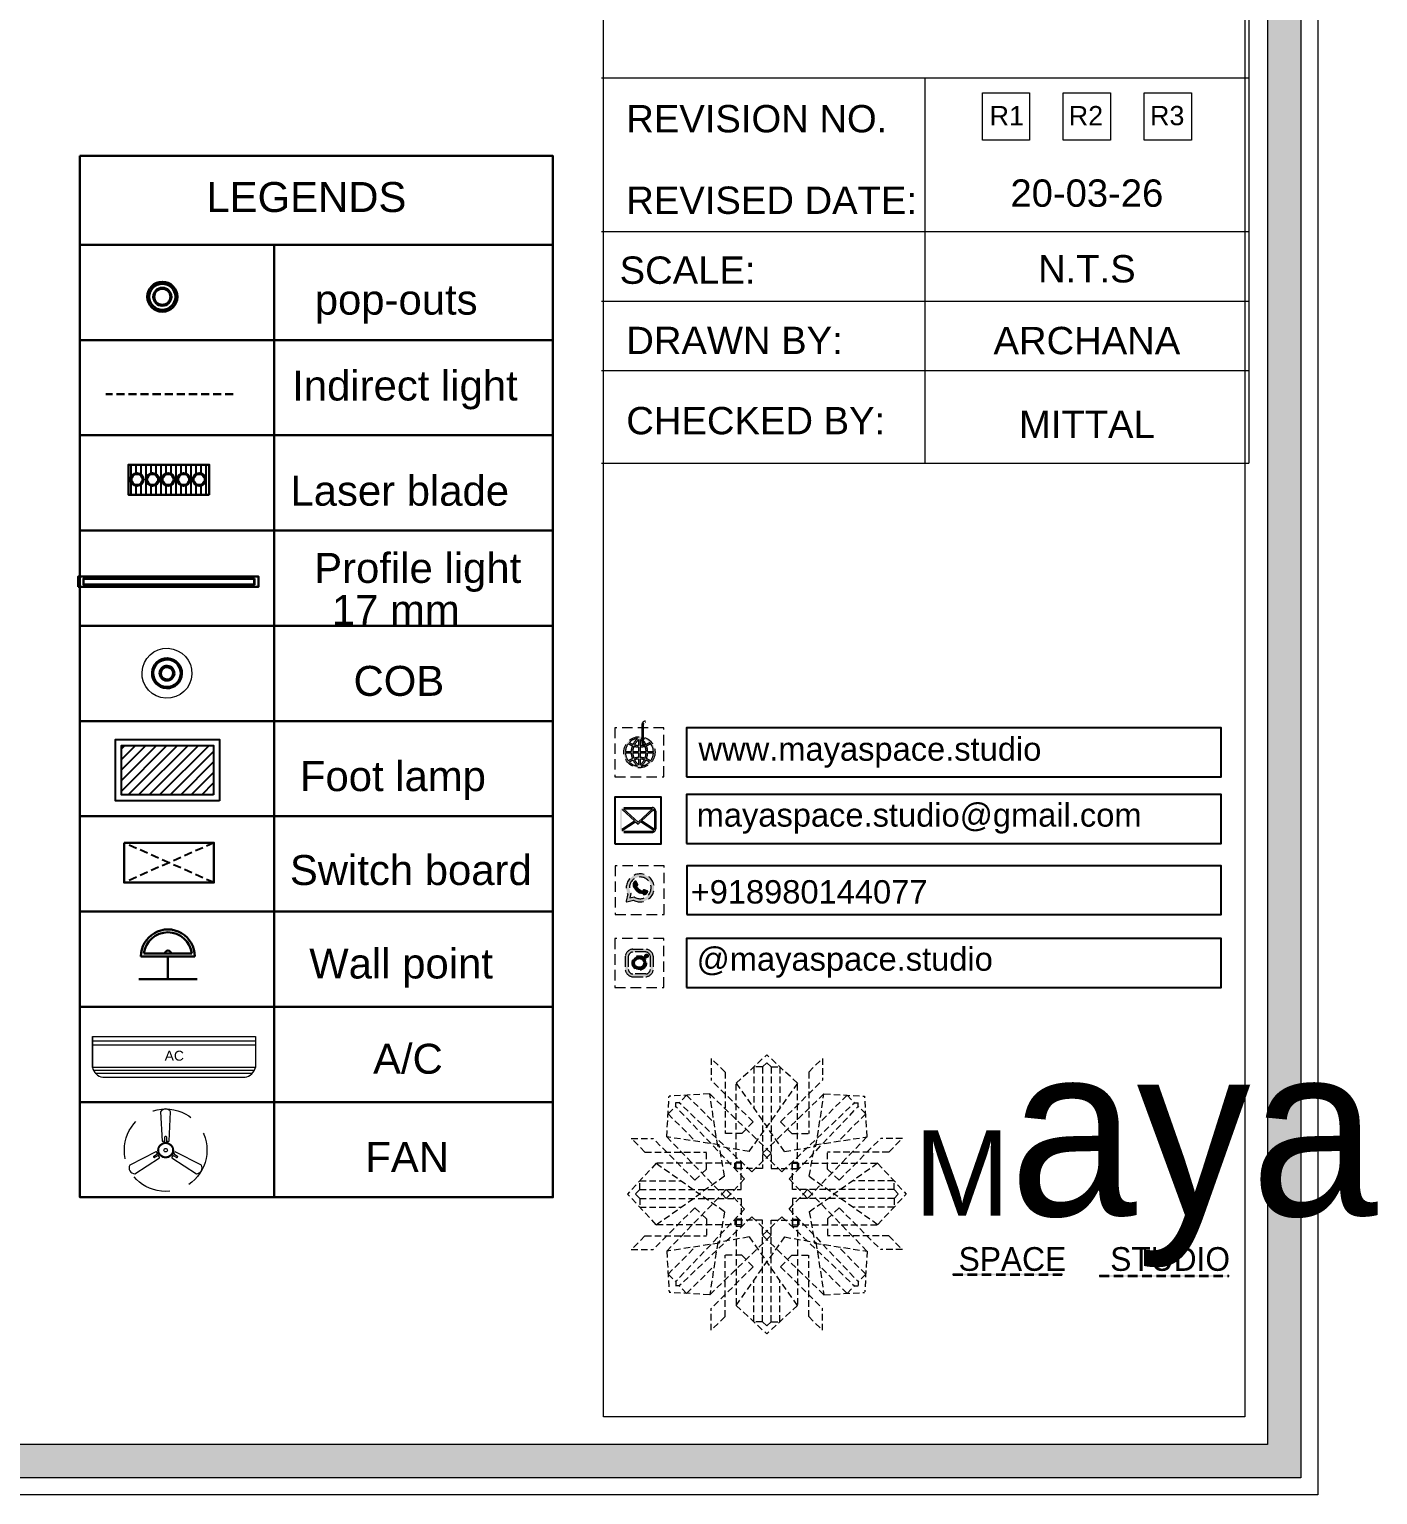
# Model space of a CAD drawing. Header units: millimetres. Extents: x 56222 to 3066687, y -650199 to -121287.
# Drawn here: x 132176.6 to 132260.2, y -184315.2 to -184224.4 of the extents above; entities that cross this region are included whole.
import ezdxf
from ezdxf.enums import TextEntityAlignment as Align

# ---------------------------------------------------------------- set-up
doc = ezdxf.new("R2010")
doc.units = ezdxf.units.MM
doc.header["$MEASUREMENT"] = 0
for name, pattern in [('00 . GROUND FLOOR$0$DASHED', [0.75, 0.5, -0.25]), ('DASHED', [0.75, 0.5, -0.25]), ('DASHED2', [0.375, 0.25, -0.125]), ('DASHEDX2', [1.5, 1, -0.5])]:
    doc.linetypes.add(name, pattern=pattern)
doc.layers.add('09ELECTRICAL', color=5, linetype='Continuous')
for name, color, linetype, lineweight in [('Dimension', 10, 'DASHEDX2', 20), ('ELEC-wires', 1, 'DASHED2', 13), ('Electrical', 84, 'Continuous', 30), ('NAME PLATE', 7, 'Continuous', 25)]:
    doc.layers.add(name, color=color, linetype=linetype, lineweight=lineweight)
doc.styles.add('Arial', font='arial.ttf')
doc.styles.get("Standard").update_dxf_attribs({"font": 'arial.ttf', "height": 6})

# ---------------------------------------------------------------- blocks, each defined once
blk = doc.blocks.new('FSFSF')
at = {"color": 42, "lineweight": 5, "true_color": 0xe0ac11}
for p, q in [((28600.03, 143.51), (28600.03, 140.16)), ((28602.15, 141.41), (28600.03, 143.51)), ((28603.86, 139.69), (28608.58, 144.08)), ((28607.9, 142.22), (28606.58, 142.22)), ((28606.58, 142.22), (28606.58, 135.84)), ((28607.9, 142.22), (28608.58, 142.85)), ((28607.9, 142.22), (28607.9, 126.58)), ((28613.31, 139.69), (28608.58, 144.08)), ((28609.27, 142.22), (28608.59, 142.85)), ((28609.27, 142.22), (28609.27, 126.58)), ((28609.27, 142.22), (28610.59, 142.22)), ((28610.59, 142.22), (28610.59, 135.84)), ((28615.02, 141.41), (28617.14, 143.51)), ((28617.14, 143.51), (28617.14, 140.16)), ((28606.47, 133.76), (28600.03, 140.16)), ((28602.15, 141.41), (28602.15, 131.95)), ((28610.7, 133.76), (28617.14, 140.16)), ((28615.02, 141.41), (28615.02, 131.95)), ((28593.19, 131.45), (28593.54, 137.71)), ((28599.8, 138.06), (28593.54, 137.71)), ((28596.24, 137.86), (28595.12, 136.69)), ((28596.24, 137.86), (28600.47, 133.65)), ((28601.03, 130), (28599.8, 138.06)), ((28599.8, 138.05), (28608.58, 129.56)), ((28603.86, 126.58), (28603.86, 139.69)), ((28603.86, 139.69), (28608.58, 133.02)), ((28613.31, 139.69), (28608.59, 133.02)), ((28617.37, 138.05), (28608.59, 129.56)), ((28613.31, 126.58), (28613.31, 139.69)), ((28616.14, 130), (28617.37, 138.06)), ((28620.93, 137.86), (28616.7, 133.65)), ((28617.37, 138.06), (28623.63, 137.71)), ((28620.93, 137.86), (28622.05, 136.69)), ((28624, 131.45), (28623.65, 137.71)), ((28593.39, 135), (28594.56, 136.12)), ((28595.12, 136.69), (28594.53, 136.69)), ((28594.56, 136.12), (28594.56, 136.71)), ((28605.17, 124.98), (28594.56, 136.12)), ((28606.27, 126.08), (28595.12, 136.69)), ((28610.9, 126.08), (28622.05, 136.69)), ((28612.02, 124.98), (28622.62, 136.12)), ((28622.05, 136.69), (28622.64, 136.69)), ((28622.62, 136.12), (28622.62, 136.71)), ((28623.8, 135), (28622.62, 136.12)), ((28593.39, 135), (28597.6, 130.78)), ((28606.47, 133.76), (28604.75, 131.95)), ((28605.86, 129.18), (28608.58, 133.02)), ((28611.31, 129.18), (28608.59, 133.02)), ((28610.7, 133.76), (28612.42, 131.95)), ((28623.8, 135), (28619.59, 130.78)), ((28587.73, 131.22), (28591.08, 131.22)), ((28589.84, 129.1), (28587.73, 131.22)), ((28597.49, 124.78), (28591.08, 131.22)), ((28593.19, 131.45), (28601.69, 122.67)), ((28601.25, 130.22), (28593.19, 131.45)), ((28604.75, 131.95), (28602.15, 131.95)), ((28612.42, 131.95), (28615.02, 131.95)), ((28623.99, 131.45), (28615.5, 122.67)), ((28615.94, 130.22), (28624, 131.45)), ((28619.7, 124.78), (28626.1, 131.22)), ((28629.45, 131.22), (28626.1, 131.22)), ((28627.34, 129.1), (28629.45, 131.22)), ((28589.84, 129.1), (28599.29, 129.1)), ((28599.29, 126.5), (28599.29, 129.1)), ((28605.86, 129.18), (28601.03, 130)), ((28602.07, 125.39), (28601.25, 130.22)), ((28607.9, 128.92), (28608.58, 129.56)), ((28607.9, 128.92), (28608.58, 128.27)), ((28609.27, 128.92), (28608.59, 129.56)), ((28609.27, 128.92), (28608.59, 128.27)), ((28611.31, 129.18), (28616.14, 130)), ((28615.12, 125.39), (28615.94, 130.22)), ((28627.34, 129.1), (28617.89, 129.1)), ((28617.89, 126.5), (28617.89, 129.1)), ((28591.56, 127.39), (28587.17, 122.66)), ((28604.66, 127.39), (28591.56, 127.39)), ((28591.56, 127.39), (28598.23, 122.67)), ((28597.49, 124.78), (28599.29, 126.5)), ((28603.68, 126.54), (28603.68, 127.39)), ((28604.66, 126.54), (28603.68, 126.54)), ((28604.71, 127.57), (28603.86, 127.57)), ((28607.9, 126.58), (28603.86, 126.58)), ((28604.66, 123.35), (28604.66, 127.39)), ((28604.7, 126.58), (28604.71, 127.57)), ((28606.27, 126.08), (28608.58, 128.27)), ((28610.9, 126.08), (28608.59, 128.27)), ((28609.27, 126.58), (28613.31, 126.58)), ((28612.46, 126.58), (28612.46, 127.57)), ((28612.46, 127.57), (28613.31, 127.57)), ((28612.52, 123.35), (28612.52, 127.39)), ((28612.52, 127.39), (28625.63, 127.39)), ((28612.52, 126.54), (28613.51, 126.54)), ((28613.51, 126.54), (28613.51, 127.39)), ((28619.7, 124.78), (28617.89, 126.5)), ((28625.63, 127.39), (28618.96, 122.67)), ((28625.63, 127.39), (28630.02, 122.66)), ((28589.03, 123.35), (28589.03, 124.67)), ((28589.03, 124.67), (28595.4, 124.67)), ((28602.07, 125.39), (28598.23, 122.67)), ((28605.17, 124.98), (28602.97, 122.67)), ((28612.02, 124.98), (28614.21, 122.67)), ((28615.12, 125.39), (28618.96, 122.67)), ((28628.16, 124.67), (28621.78, 124.67)), ((28628.16, 123.35), (28628.16, 124.67)), ((28591.56, 117.94), (28587.17, 122.66)), ((28589.03, 123.35), (28588.4, 122.67)), ((28589.03, 121.98), (28588.4, 122.65)), ((28589.03, 123.35), (28604.66, 123.35)), ((28589.03, 121.98), (28604.66, 121.98)), ((28589.03, 121.98), (28589.03, 120.66)), ((28591.56, 117.94), (28598.23, 122.65)), ((28593.19, 113.88), (28601.69, 122.65)), ((28602.07, 119.94), (28598.23, 122.65)), ((28602.33, 123.35), (28601.69, 122.67)), ((28602.33, 121.98), (28601.69, 122.65)), ((28602.33, 123.35), (28602.97, 122.67)), ((28602.33, 121.98), (28602.97, 122.65)), ((28605.17, 120.35), (28602.97, 122.65)), ((28604.66, 121.98), (28604.66, 117.94)), ((28612.02, 120.35), (28614.21, 122.65)), ((28628.16, 123.35), (28612.52, 123.35)), ((28612.52, 121.98), (28612.52, 117.94)), ((28628.16, 121.98), (28612.52, 121.98)), ((28614.85, 123.35), (28614.21, 122.67)), ((28614.85, 121.98), (28614.21, 122.65)), ((28614.85, 123.35), (28615.5, 122.67)), ((28614.85, 121.98), (28615.5, 122.65)), ((28615.12, 119.94), (28618.96, 122.65)), ((28623.99, 113.88), (28615.5, 122.65)), ((28625.63, 117.94), (28618.96, 122.65)), ((28625.63, 117.94), (28630.02, 122.66)), ((28628.16, 123.35), (28628.78, 122.67)), ((28628.16, 121.98), (28628.78, 122.65)), ((28628.16, 121.98), (28628.16, 120.66)), ((28589.03, 120.66), (28595.4, 120.66)), ((28597.49, 120.54), (28591.08, 114.11)), ((28605.17, 120.35), (28594.56, 109.2)), ((28597.49, 120.54), (28599.29, 118.83)), ((28602.07, 119.94), (28601.25, 115.1)), ((28612.02, 120.35), (28622.62, 109.2)), ((28615.12, 119.94), (28615.94, 115.1)), ((28619.7, 120.54), (28617.89, 118.83)), ((28619.7, 120.54), (28626.1, 114.11)), ((28628.16, 120.66), (28621.78, 120.66)), ((28604.66, 117.94), (28591.56, 117.94)), ((28606.27, 119.15), (28595.12, 108.54)), ((28599.29, 118.83), (28599.29, 116.23)), ((28604.66, 118.78), (28603.68, 118.78)), ((28603.68, 118.78), (28603.68, 117.94)), ((28607.9, 118.65), (28603.86, 118.65)), ((28603.86, 118.65), (28603.86, 105.54)), ((28604.71, 117.66), (28603.86, 117.66)), ((28604.7, 118.65), (28604.71, 117.66)), ((28606.27, 119.15), (28608.58, 116.96)), ((28607.9, 103.01), (28607.9, 118.65)), ((28610.9, 119.15), (28608.59, 116.96)), ((28609.27, 118.65), (28613.31, 118.65)), ((28609.27, 103.01), (28609.27, 118.65)), ((28610.9, 119.15), (28622.05, 108.54)), ((28612.46, 118.65), (28612.46, 117.66)), ((28612.46, 117.66), (28613.31, 117.66)), ((28612.52, 118.78), (28613.51, 118.78)), ((28612.52, 117.94), (28625.63, 117.94)), ((28613.31, 118.65), (28613.31, 105.54)), ((28613.51, 118.78), (28613.51, 117.94)), ((28617.89, 118.83), (28617.89, 116.23)), ((28589.84, 116.23), (28587.73, 114.11)), ((28589.84, 116.23), (28599.29, 116.23)), ((28601.25, 115.1), (28593.19, 113.87)), ((28599.8, 107.17), (28608.58, 115.67)), ((28601.03, 115.23), (28599.8, 107.17)), ((28605.86, 116.05), (28601.03, 115.23)), ((28605.86, 116.05), (28608.58, 112.21)), ((28607.9, 116.31), (28608.58, 116.96)), ((28607.9, 116.31), (28608.58, 115.67)), ((28609.27, 116.31), (28608.59, 116.96)), ((28609.27, 116.31), (28608.59, 115.67)), ((28611.31, 116.05), (28608.59, 112.21)), ((28617.37, 107.17), (28608.59, 115.67)), ((28611.31, 116.05), (28616.14, 115.23)), ((28615.94, 115.1), (28624, 113.87)), ((28616.14, 115.23), (28617.37, 107.17)), ((28627.34, 116.23), (28617.89, 116.23)), ((28627.34, 116.23), (28629.45, 114.11)), ((28587.73, 114.11), (28591.08, 114.11)), ((28593.19, 113.87), (28593.54, 107.62)), ((28593.39, 110.32), (28597.6, 114.55)), ((28602.15, 103.82), (28602.15, 113.27)), ((28604.75, 113.27), (28602.15, 113.27)), ((28606.47, 111.47), (28604.75, 113.27)), ((28610.7, 111.47), (28612.42, 113.27)), ((28612.42, 113.27), (28615.02, 113.27)), ((28615.02, 103.82), (28615.02, 113.27)), ((28623.8, 110.32), (28619.59, 114.55)), ((28624, 113.87), (28623.65, 107.62)), ((28629.45, 114.11), (28626.1, 114.11)), ((28596.24, 107.37), (28600.47, 111.58)), ((28606.47, 111.47), (28600.03, 105.07)), ((28603.86, 105.54), (28608.58, 112.21)), ((28613.31, 105.54), (28608.59, 112.21)), ((28610.7, 111.47), (28617.14, 105.07)), ((28620.93, 107.37), (28616.7, 111.58)), ((28593.39, 110.32), (28594.56, 109.2)), ((28595.12, 108.54), (28594.53, 108.54)), ((28594.56, 109.2), (28594.56, 108.61)), ((28596.24, 107.37), (28595.12, 108.54)), ((28606.58, 103.01), (28606.58, 109.38)), ((28610.59, 103.01), (28610.59, 109.38)), ((28620.93, 107.37), (28622.05, 108.54)), ((28622.05, 108.54), (28622.64, 108.54)), ((28623.8, 110.32), (28622.62, 109.2)), ((28622.62, 109.2), (28622.62, 108.61)), ((28599.8, 107.17), (28593.54, 107.52)), ((28617.37, 107.17), (28623.63, 107.52)), ((28600.03, 101.71), (28600.03, 105.07)), ((28602.15, 103.82), (28600.03, 101.71)), ((28603.86, 105.54), (28608.58, 101.15)), ((28613.31, 105.54), (28608.58, 101.15)), ((28615.02, 103.82), (28617.14, 101.71)), ((28617.14, 101.71), (28617.14, 105.07)), ((28607.9, 103.01), (28606.58, 103.01)), ((28607.9, 103.01), (28608.58, 102.38)), ((28609.27, 103.01), (28608.59, 102.38)), ((28609.27, 103.01), (28610.59, 103.01))]:
    blk.add_line(p, q, dxfattribs=at)
blk = doc.blocks.new('hgwg')
at = {"layer": 'Dimension', "true_color": 0xd39e00}
h = blk.add_hatch(color=42, dxfattribs=at)
h.dxf.hatch_style = 1
h.paths.add_polyline_path([(27505.71, 45.05), (27494.27, 45.05), (27494.27, 44.9), (27505.71, 44.9)])
h = blk.add_hatch(color=42, dxfattribs=at)
h.dxf.hatch_style = 1
h.paths.add_polyline_path([(27523.3, 44.9), (27509.68, 44.9), (27509.68, 44.75), (27523.3, 44.75)])
at = {"layer": 'Dimension', "color": 42, "true_color": 0xd39e00}
for p, q in [((27494.27, 45.05), (27505.71, 45.05)), ((27494.27, 44.9), (27494.27, 45.05)), ((27494.27, 44.9), (27505.71, 44.9)), ((27505.71, 45.05), (27505.71, 44.9)), ((27509.68, 44.9), (27523.3, 44.9)), ((27509.68, 44.9), (27509.68, 44.75)), ((27523.3, 44.75), (27523.3, 44.9)), ((27509.68, 44.75), (27523.3, 44.75))]:
    blk.add_line(p, q, dxfattribs=at)
at = {"layer": 'Dimension', "color": 42, "true_color": 0xd39e00, "attachment_point": 1}
for s, width, insert, char_height in [('{\\fCinzel|b0|i0|c0|p2;\\H1.5x;M\\fAmsterdam One|b0|i0|c0|p2;\\H2x;aya}', 85.3277, (27490.17, 69.17), 6), ('{\\fCinzel|b0|i0|c0|p0;SPACE     STUDIO}', 66.129, (27494.83, 47.86), 2.5)]:
    blk.add_mtext_dynamic_manual_height_columns(s, width=width, gutter_width=30, heights=[0], dxfattribs=dict(at, insert=insert, char_height=char_height))
blk = doc.blocks.new('QEGW4TG')
at = {"layer": 'Dimension', "true_color": 0x000000}
h = blk.add_hatch(color=18, dxfattribs=at)
h.dxf.hatch_style = 1
h.paths.add_polyline_path([(2.69, 1.93, 0.170513), (2.95, 1.97, 0.190337), (3.11, 2.18, 0.316231), (3.07, 2.28), (2.79, 2.37, 0.273721), (2.69, 2.34, 0.040749), (2.63, 2.27, -0.441282), (2.53, 2.25, -0.11828), (2.06, 2.64, -0.441282), (2.07, 2.74, 0.040749), (2.13, 2.81, 0.290083), (2.14, 2.92), (2.01, 3.18, 0.316231), (1.91, 3.2, 0.190337), (1.73, 3, 0.170513), (1.72, 2.74, 0.252784)], flags=0)
h.paths.add_polyline_path([(1.19, 1.98), (1.03, 1.3, 0.550912), (1.11, 1.23), (1.75, 1.39, 6.344125)])
h.paths.add_polyline_path([(1.81, 1.7), (1.4, 1.6), (1.5, 2.03, -9.071339)], flags=16)
h.paths.add_polyline_path([(3.11, 2.16, -0.17811), (2.95, 1.97, -0.170513), (2.69, 1.93, -0.252784), (1.72, 2.74, -0.170513), (1.73, 3, -0.17811), (1.89, 3.19, -0.370089), (2.01, 3.18), (2.14, 2.92, -0.307185), (2.13, 2.8, -0.041087), (2.06, 2.73, 0.321676), (2.05, 2.65, 0.126524), (2.55, 2.24, 0.312216), (2.62, 2.26, -0.041087), (2.68, 2.34, -0.290673), (2.79, 2.37), (3.07, 2.28, -0.370089)], flags=0)
h = blk.add_hatch(color=18, dxfattribs=at)
h.dxf.hatch_style = 1
h.paths.add_polyline_path([(2.79, 2.37, 0.273721), (2.69, 2.34, 0.040749), (2.63, 2.27, -0.441282), (2.53, 2.25, -0.11828), (2.06, 2.64, -0.441282), (2.07, 2.74, 0.040749), (2.13, 2.81, 0.290083), (2.14, 2.92), (2.01, 3.18, 0.316231), (1.91, 3.2, 0.190337), (1.73, 3, 0.170513), (1.72, 2.74, 0.252784), (2.69, 1.93, 0.170513), (2.95, 1.97, 0.190337), (3.11, 2.18, 0.316231), (3.07, 2.28)])
for p, q in [((2.01, 3.18), (2.14, 2.92)), ((1.19, 1.98), (1.03, 1.3)), ((1.5, 2.03), (1.4, 1.6)), ((1.4, 1.6), (1.81, 1.7)), ((3.07, 2.28), (2.8, 2.36)), ((1.1, 1.23), (1.75, 1.39))]:
    blk.add_line(p, q)
blk.add_lwpolyline([(0, 0), (4.68, 0), (4.68, 4.68), (0, 4.68)], close=True)
for centre, radius, start, end in [((2.39, 2.56), 1.34, 241.4727, 205.6422), ((2.39, 2.56), 1.04, 235.9962, 210.8333), ((2.09, 2.87), 0.39, 159.7007, 198.4072), ((2.07, 2.87), 0.364, 118.9685, 159.3648), ((1.94, 3.12), 0.0896, 41.8985, 123.1344), ((2.05, 2.87), 0.104, 320.3924, 28.6971), ((2.96, 3.23), 1.33, 201.4218, 258.1669), ((2.11, 2.68), 0.066, 135.9932, 224.8892), ((1.67, 3.16), 0.586, 312.4617, 321.8728), ((3.12, 3.42), 1.31, 216.5455, 243.5279), ((2.57, 2.3), 0.066, 234.2482, 323.1441), ((3.11, 1.94), 0.586, 137.2645, 146.6756), ((2.76, 2.27), 0.104, 70.4402, 138.745), ((2.75, 2.31), 0.39, 260.7301, 299.4366), ((2.76, 2.29), 0.364, 299.7725, 340.1688), ((3.03, 2.2), 0.0896, 336.0029, 57.2388), ((1.09, 1.29), 0.0598, 164.8483, 282.1458)]:
    blk.add_arc(centre, radius, start, end)
blk = doc.blocks.new('ASGERG')
at = {"layer": 'Dimension', "true_color": 0x000000}
h = blk.add_hatch(color=18, dxfattribs=at)
h.dxf.hatch_style = 1
h.paths.add_polyline_path([(0.99, 1.7, 0.353872), (1.69, 1.03), (2.96, 1.03, 0.353872), (3.66, 1.7), (3.66, 2.99, 0.353872), (2.96, 3.67), (1.69, 3.67, 0.353872), (0.99, 2.99)])
h.paths.add_polyline_path([(1.27, 2.97, -0.353872), (1.72, 3.4), (2.94, 3.4, -0.353872), (3.38, 2.97), (3.38, 1.72, -0.353872), (2.94, 1.3), (1.72, 1.3, -0.353872), (1.27, 1.72)], flags=16)
h.paths.add_polyline_path([(3.02, 2.35, -1), (1.64, 2.35, -1)], flags=0)
h.paths.add_polyline_path([(2.74, 2.35, -1), (1.92, 2.35, -1)], flags=0)
h.paths.add_polyline_path([(2.86, 3.02, -1), (3.19, 3.02, -1)], flags=0)
h.paths.add_polyline_path([(1.64, 2.35, 1), (3.02, 2.35, 1)], flags=0)
h = blk.add_hatch(color=18, dxfattribs=at)
h.dxf.hatch_style = 1
h.paths.add_polyline_path([(1.64, 2.35, 1), (3.02, 2.35, 1)])
h.paths.add_polyline_path([(2.74, 2.35, -1), (1.92, 2.35, -1)], flags=16)
h = blk.add_hatch(color=18, dxfattribs=at)
h.dxf.hatch_style = 1
h.paths.add_polyline_path([(3.19, 3.02, 1), (2.86, 3.02, 1)])
for p, q in [((0.99, 2.99), (0.99, 1.7)), ((1.27, 2.97), (1.27, 1.72)), ((1.69, 3.67), (2.96, 3.67)), ((2.94, 3.4), (1.72, 3.4)), ((3.38, 2.97), (3.38, 1.72)), ((3.66, 2.99), (3.66, 1.7)), ((1.69, 1.03), (2.96, 1.03)), ((2.94, 1.3), (1.72, 1.3))]:
    blk.add_line(p, q)
blk.add_lwpolyline([(0, 0), (4.68, 0), (4.68, 4.68), (0, 4.68)], close=True)
for centre, radius in [((2.33, 2.35), 0.694), ((3.02, 3.02), 0.168), ((2.33, 2.35), 0.414)]:
    blk.add_circle(centre, radius)
for centre, radius, start, end in [((1.76, 2.89), 0.778, 94.8631, 172.8127), ((1.76, 2.91), 0.491, 94.8631, 172.8127), ((2.9, 2.91), 0.491, 7.1873, 85.1369), ((2.89, 2.89), 0.778, 7.1873, 85.1369), ((1.76, 1.8), 0.778, 187.1873, 265.1369), ((1.76, 1.78), 0.491, 187.1873, 265.1369), ((2.9, 1.78), 0.491, 274.8631, 352.8127), ((2.89, 1.8), 0.778, 274.8631, 352.8127)]:
    blk.add_arc(centre, radius, start, end)
blk = doc.blocks.new('DTGWEGEARG')
at = {"layer": 'Dimension', "true_color": 0x000000}
h = blk.add_hatch(color=18, dxfattribs=at)
h.dxf.hatch_style = 1
h.paths.add_polyline_path([(3.83, 2.34, 1), (0.85, 2.34, 1)])
h.paths.add_polyline_path([(2.51, 1.01, 0.105795), (2.96, 1.58, -0.055205), (3.3, 1.41, -0.169822)], flags=16)
h.paths.add_polyline_path([(2.41, 1.12), (2.41, 1.69, -0.058279), (2.81, 1.63, -0.103353)], flags=16)
h.paths.add_polyline_path([(2.26, 1.13, -0.101741), (1.87, 1.63, -0.057171), (2.26, 1.69)], flags=16)
h.paths.add_polyline_path([(2.17, 1.01, -0.169822), (1.38, 1.41, -0.055205), (1.72, 1.58, 0.105795)], flags=16)
h.paths.add_polyline_path([(3.02, 1.72, 0.081336), (3.13, 2.27), (3.68, 2.27, -0.152069), (3.4, 1.52, 0.05687)], flags=16)
h.paths.add_polyline_path([(2.87, 1.77, 0.061945), (2.41, 1.84), (2.41, 2.27), (2.98, 2.27, -0.081344)], flags=16)
h.paths.add_polyline_path([(2.26, 1.84, 0.060923), (1.8, 1.77, -0.081344), (1.7, 2.27), (2.26, 2.27)], flags=16)
h.paths.add_polyline_path([(1.66, 1.72, 0.05687), (1.28, 1.52, -0.152069), (1, 2.27), (1.55, 2.27, 0.081336)], flags=16)
h.paths.add_polyline_path([(2.41, 2.42), (2.41, 2.83, 0.061945), (2.87, 2.91, -0.080009), (2.98, 2.42)], flags=16)
h.paths.add_polyline_path([(3.13, 2.42, 0.080116), (3.02, 2.96, 0.05687), (3.4, 3.16, 0.028258), (3.3, 3.27, -0.055205), (2.96, 3.1, 0.105795), (2.51, 3.67, -0.36029), (3.68, 2.42)], flags=16)
h.paths.add_polyline_path([(2.26, 2.42), (1.7, 2.42, -0.080009), (1.8, 2.91, 0.060923), (2.26, 2.84)], flags=16)
h.paths.add_polyline_path([(1.55, 2.42), (1, 2.42, -0.150466), (1.28, 3.16, 0.05687), (1.66, 2.96, 0.080116)], flags=16)
h.paths.add_polyline_path([(2.41, 2.98), (2.41, 3.56, -0.103353), (2.81, 3.05, -0.058279)], flags=16)
h.paths.add_polyline_path([(2.26, 2.99, -0.057171), (1.87, 3.05, -0.101741), (2.26, 3.55)], flags=16)
h.paths.add_polyline_path([(1.72, 3.1, -0.055205), (1.38, 3.27, -0.169822), (2.17, 3.67, 0.105795)], flags=16)
blk.add_lwpolyline([(0, 0), (4.68, 0), (4.68, 4.68), (0, 4.68)], close=True)
at = {"layer": 'Dimension', "color": 18, "true_color": 0x000000}
for p, q in [((2.26, 3.55), (2.26, 2.99)), ((2.26, 2.84), (2.26, 2.42)), ((2.41, 3.56), (2.41, 2.98)), ((2.41, 2.83), (2.41, 2.42)), ((1, 2.42), (1.55, 2.42)), ((1, 2.27), (1.55, 2.27)), ((1.7, 2.42), (2.26, 2.42)), ((1.7, 2.27), (2.26, 2.27)), ((2.26, 2.27), (2.26, 1.84)), ((2.26, 1.69), (2.26, 1.13)), ((2.41, 2.42), (2.98, 2.42)), ((2.41, 2.27), (2.98, 2.27)), ((2.41, 2.27), (2.41, 1.84)), ((2.41, 1.69), (2.41, 1.12)), ((3.13, 2.42), (3.68, 2.42)), ((3.13, 2.27), (3.68, 2.27))]:
    blk.add_line(p, q, dxfattribs=at)
blk.add_circle((2.34, 2.34), 1.49, dxfattribs=at)
for centre, radius, start, end in [((2.34, 2.34), 1.34, 142.3819, 176.6093), ((2.34, 4.74), 1.9, 236.1399, 249.1595), ((2.34, 2.34), 1.34, 97.3549, 135.9073), ((2.34, 4.74), 1.75, 236.7417, 249.3811), ((3.28, 2.34), 1.73, 159.0567, 177.3789), ((3.28, 2.34), 1.58, 158.8325, 177.1302), ((3.28, 2.34), 1.73, 129.9301, 154.0867), ((2.34, 4.74), 1.9, 253.6799, 267.6253), ((3.28, 2.34), 1.58, 130.1073, 153.3446), ((2.34, 4.74), 1.75, 254.3336, 267.422), ((1.4, 2.34), 1.58, 26.6554, 50.2584), ((2.34, 4.74), 1.75, 272.3248, 285.6664), ((2.34, 4.74), 1.9, 272.1415, 286.3201), ((2.34, 2.34), 1.34, 3.3907, 82.6451), ((1.4, 2.34), 1.73, 25.9133, 50.0699), ((1.4, 2.34), 1.58, 2.8698, 21.1675), ((2.34, 4.74), 1.75, 290.6189, 303.2583), ((2.34, 4.74), 1.9, 290.8405, 303.8601), ((1.4, 2.34), 1.73, 2.6211, 20.9433), ((2.34, 2.34), 1.34, 183.0315, 217.6181), ((2.34, -0.06), 1.9, 110.8405, 123.8601), ((2.34, -0.06), 1.75, 110.6189, 123.2583), ((2.34, 2.34), 1.34, 224.0927, 262.6451), ((3.28, 2.34), 1.73, 182.3435, 200.9433), ((3.28, 2.34), 1.58, 182.5658, 201.1675), ((3.28, 2.34), 1.73, 205.9133, 230.0699), ((2.34, -0.06), 1.9, 92.3747, 106.3201), ((2.34, -0.06), 1.75, 92.578, 105.6664), ((3.28, 2.34), 1.58, 206.6554, 229.8927), ((2.34, -0.06), 1.9, 73.6799, 87.8585), ((2.34, -0.06), 1.75, 74.3336, 87.6752), ((1.4, 2.34), 1.58, 309.7416, 333.3446), ((1.4, 2.34), 1.73, 309.9301, 334.0867), ((2.34, 2.34), 1.34, 277.3549, 315.9073), ((1.4, 2.34), 1.58, 338.8325, 357.4342), ((2.34, -0.06), 1.75, 56.7417, 69.3811), ((1.4, 2.34), 1.73, 339.0567, 357.6565), ((2.34, -0.06), 1.9, 56.1399, 69.1595), ((2.34, 2.34), 1.34, 322.3819, 356.9685)]:
    blk.add_arc(centre, radius, start, end, dxfattribs=at)
blk = doc.blocks.new('FLOOR LT.')
at = {"layer": '09ELECTRICAL'}
h = blk.add_hatch(dxfattribs=at)
h.set_pattern_fill('ANSI31', color=256, scale=6.05916, angle=180, style=0)
h.set_pattern_definition([(225, (8190.6031, -14293.93296), (0.535559115, -0.535559115), [])])
h.paths.add_polyline_path([(0.56, -5.52), (-8.83, -5.52), (-8.83, -0.49), (0.56, -0.49)])
for points in [[(1.17, -6.13), (-9.43, -6.13), (-9.43, 0.12), (1.17, 0.12)], [(0.56, -5.52), (-8.83, -5.52), (-8.83, -0.49), (0.56, -0.49)]]:
    blk.add_lwpolyline(points, close=True, dxfattribs=at)
blk = doc.blocks.new('A$C2E9001B6')
at = {"layer": 'Electrical', "ltscale": 10}
for p, q in [((0, 5), (5.83, 5)), ((2.92, 2.71), (2.92, 5)), ((0.21, 2.71), (5.62, 2.71)), ((0.51, 2.42), (5.32, 2.42))]:
    blk.add_line(p, q, dxfattribs=at)
at = {"layer": 'Electrical', "ltscale": 10, "extrusion": (0, 0, -1)}
for centre, major_axis, start_param, end_param in [((2.92, 2.71), (-1.91, 1.91), 2.356194, 5.497787), ((2.92, 2.71), (1.71, 1.71), 0.902965, 3.809424), ((2.92, 2.43), (-0.223, 0.223), 2.378522, 5.47546)]:
    blk.add_ellipse(centre, major_axis=major_axis, ratio=1, start_param=start_param, end_param=end_param, dxfattribs=at)
blk = doc.blocks.new('zw$7A8B')
at = {"layer": 'Electrical', "lineweight": 9}
for p, q in [((0, 12), (0, 2.9)), ((0.28, 2.07), (47.72, 2.07)), ((0.81, 1.24), (47.19, 1.24)), ((3.04, 0), (44.96, 0))]:
    blk.add_line(p, q, dxfattribs=at)
at = {"layer": 'Electrical', "lineweight": 9, "ltscale": 2}
for p, q in [((0, 12), (48, 12)), ((0, 2.9), (0, 12)), ((48, 12), (48, 2.9)), ((48, 2.9), (0, 2.9))]:
    blk.add_line(p, q, dxfattribs=at)
at = {"layer": 'Electrical', "lineweight": 9, "ltscale": 15}
for p, q in [((0, 10.69), (48, 10.69)), ((0, 9.53), (48, 9.53))]:
    blk.add_line(p, q, dxfattribs=at)
at = {"layer": 'Electrical', "lineweight": 9}
for centre, start, end in [((3.61, 3.64), 191.5479, 261.1486), ((44.39, 3.64), 278.8514, 348.4521)]:
    blk.add_arc(centre, 3.68, start, end, dxfattribs=at)
at = {"layer": 'Electrical', "ltscale": 10, "insert": (21.28, 7.81), "char_height": 2.929, "width": 6.7046, "attachment_point": 1}
blk.add_mtext('AC', dxfattribs=at)

msp = doc.modelspace()

# ---------------------------------------------------------------- hatches: boundary and pattern name
at = {"layer": 'Dimension', "linetype": 'Continuous', "true_color": 0xd39e00}
h = msp.add_hatch(color=42, dxfattribs=at)
h.paths.add_polyline_path([(131959.479, -184105.863), (131959.479, -184314.18), (132255.436, -184314.18), (132255.436, -184105.863)])
h.paths.add_polyline_path([(131961.556, -184107.94), (132253.359, -184107.94), (132253.359, -184312.103), (131961.556, -184312.103)], flags=16)
at = {"layer": 'Dimension', "true_color": 0x000000}
h = msp.add_hatch(color=18, dxfattribs=at)
h.dxf.hatch_style = 1
h.paths.add_polyline_path([(132215.205, -184274.16, 0.414214), (132215.426, -184273.94), (132215.426, -184272.837, 0.414214), (132215.205, -184272.617), (132213.453, -184272.617, 0.414214), (132213.232, -184272.837), (132213.232, -184273.94, 0.414214), (132213.453, -184274.16)])
h.paths.add_polyline_path([(132214.492, -184273.496), (132215.302, -184274.037, -0.198912), (132215.205, -184274.078), (132213.453, -184274.078, -0.198912), (132213.355, -184274.037), (132214.166, -184273.496), (132214.329, -184273.648)], flags=16)
h.paths.add_polyline_path([(132214.329, -184273.535), (132213.437, -184272.7, -0.028783), (132213.453, -184272.699), (132215.205, -184272.699, -0.028783), (132215.221, -184272.7)], flags=16)
h.paths.add_polyline_path([(132214.554, -184273.438), (132215.301, -184272.738, -0.202482), (132215.343, -184272.837), (132215.343, -184273.94, -0.043076), (132215.341, -184273.964)], flags=16)
h.paths.add_polyline_path([(132214.104, -184273.438), (132213.317, -184273.964, -0.043076), (132213.315, -184273.94), (132213.315, -184272.837, -0.202482), (132213.357, -184272.738)], flags=16)
at = {"layer": 'Electrical', "lineweight": 25, "true_color": 0x000000, "transparency": 33554687}
h = msp.add_hatch(dxfattribs=at)
h.set_pattern_fill('ANSI31', color=18, scale=2.476187, angle=225)
h.set_pattern_definition([(270, (140229.8967, -197233.29806), (0.309523398, -1e-16), [])])
h.paths.add_polyline_path([(132186.298, -184253.225), (132186.836, -184252.575, -0.675401), (132187.12, -184251.869, -0.15536), (132187.357, -184251.945), (132187.741, -184251.481), (132187.741, -184251.368), (132182.733, -184251.368), (132182.733, -184253.225)])
h.paths.add_polyline_path([(132183.268, -184252.689, -1), (132183.268, -184251.869, -1)], flags=16)
h.paths.add_polyline_path([(132184.231, -184251.869, -1), (132184.231, -184252.689, -1)], flags=16)
h.paths.add_polyline_path([(132183.268, -184252.607, -1), (132183.268, -184251.951, -1)], flags=0)
h.paths.add_polyline_path([(132184.231, -184251.951, -1), (132184.231, -184252.607, -1)], flags=0)
h.paths.add_polyline_path([(132185.194, -184251.869, -1), (132185.194, -184252.689, -1)], flags=16)
h.paths.add_polyline_path([(132185.194, -184251.951, -1), (132185.194, -184252.607, -1)], flags=0)
h.paths.add_polyline_path([(132186.157, -184251.869, -1), (132186.157, -184252.689, -1)], flags=16)
h.paths.add_polyline_path([(132186.157, -184251.951, -1), (132186.157, -184252.607, -1)], flags=0)
h.paths.add_polyline_path([(132186.836, -184252.575), (132186.298, -184253.225), (132187.741, -184253.225), (132187.741, -184251.481), (132187.357, -184251.945, -0.731062), (132187.12, -184252.689, -0.193744)], flags=17)

# ---------------------------------------------------------------- linework, layer by layer
at = {"color": 242, "linetype": 'DASHED', "true_color": 0xcd2027}
for p, q in [((132188.036, -184277.274), (132182.46, -184274.806)), ((132188.036, -184274.806), (132182.46, -184277.274))]:
    msp.add_line(p, q, dxfattribs=at)
at = {"color": 18, "true_color": 0x000000}
for points in [[(132217.333, -184270.706), (132250.495, -184270.706), (132250.495, -184267.675), (132217.333, -184267.675)], [(132217.333, -184274.843), (132250.495, -184274.843), (132250.495, -184271.812), (132217.333, -184271.812)], [(132217.349, -184279.256), (132250.495, -184279.256), (132250.495, -184276.225), (132217.349, -184276.225)], [(132217.333, -184283.774), (132250.495, -184283.774), (132250.495, -184280.743), (132217.333, -184280.743)]]:
    msp.add_lwpolyline(points, close=True, dxfattribs=at)
msp.add_lwpolyline([(132212.886, -184274.866), (132215.769, -184274.866), (132215.769, -184271.983), (132212.886, -184271.983)], close=True)
at = {"layer": 'Dimension', "color": 42, "linetype": 'Continuous', "true_color": 0xd39e00}
for p, q in [((132252.193, -184214.919), (132252.193, -184251.268)), ((132212.062, -184227.382), (132252.193, -184227.382)), ((132232.128, -184251.268), (132232.128, -184227.382)), ((132252.193, -184236.936), (132212.062, -184236.936)), ((132252.193, -184241.24), (132212.062, -184241.24)), ((132252.193, -184245.543), (132212.062, -184245.543)), ((132212.062, -184251.268), (132252.193, -184251.268))]:
    msp.add_line(p, q, dxfattribs=at)
at = {"layer": 'Dimension', "color": 18, "linetype": 'Continuous', "true_color": 0x000000}
for p, q in [((132214.573, -184267.48), (132214.573, -184268.583)), ((132214.656, -184267.48), (132214.656, -184268.583)), ((132213.357, -184272.738), (132214.104, -184273.438)), ((132213.437, -184272.7), (132214.329, -184273.535)), ((132213.453, -184272.617), (132215.205, -184272.617)), ((132213.453, -184272.699), (132215.205, -184272.699)), ((132214.329, -184273.535), (132215.221, -184272.7)), ((132214.554, -184273.438), (132215.301, -184272.738)), ((132215.343, -184272.837), (132215.343, -184273.94)), ((132215.426, -184272.837), (132215.426, -184273.94)), ((132213.317, -184273.964), (132214.104, -184273.438)), ((132213.355, -184274.037), (132214.166, -184273.496)), ((132213.453, -184274.078), (132215.205, -184274.078)), ((132213.453, -184274.16), (132215.205, -184274.16)), ((132214.166, -184273.496), (132214.329, -184273.648)), ((132214.329, -184273.648), (132214.492, -184273.496)), ((132215.302, -184274.037), (132214.492, -184273.496)), ((132215.341, -184273.964), (132214.554, -184273.438))]:
    msp.add_line(p, q, dxfattribs=at)
at = {"layer": 'Dimension', "color": 42, "linetype": 'Continuous', "true_color": 0xd39e00}
for points in [[(131958.44, -184104.825), (132256.474, -184104.825), (132256.474, -184315.219), (131958.44, -184315.219)], [(131959.479, -184105.863), (132255.436, -184105.863), (132255.436, -184314.18), (131959.479, -184314.18)], [(131961.556, -184107.94), (132253.359, -184107.94), (132253.359, -184312.103), (131961.556, -184312.103)], [(132235.68, -184228.306), (132238.608, -184228.306), (132238.608, -184231.235), (132235.68, -184231.235)], [(132240.696, -184228.306), (132243.625, -184228.306), (132243.625, -184231.235), (132240.696, -184231.235)], [(132245.713, -184228.306), (132248.641, -184228.306), (132248.641, -184231.235), (132245.713, -184231.235)]]:
    msp.add_lwpolyline(points, close=True, dxfattribs=at)
at = {"layer": 'Dimension', "color": 42, "linetype": 'ByBlock', "true_color": 0xd39e00}
msp.add_lwpolyline([(132212.185, -184310.393), (132212.185, -184109.65), (132251.953, -184109.65), (132251.953, -184310.393)], close=True, dxfattribs=at)
at = {"layer": 'Dimension', "color": 18, "true_color": 0x000000}
for centre, radius, start, end in [((132214.794, -184267.48), 0.221, 90, 180), ((132214.794, -184267.48), 0.138, 134.21354, 180), ((132214.794, -184267.48), 0.138, 90, 96.59481), ((132214.794, -184268.583), 0.221, 180, 270), ((132214.794, -184268.583), 0.138, 180, 189.86619), ((132214.794, -184268.583), 0.138, 224.99995, 270), ((132215.205, -184272.837), 0.221, 0, 90), ((132215.205, -184272.837), 0.138, 83.40519, 90), ((132215.205, -184272.837), 0.138, 0, 45.78646), ((132215.205, -184273.94), 0.221, 270, 0), ((132215.205, -184273.94), 0.138, 270, 315.00005), ((132215.205, -184273.94), 0.138, 350.13381, 0)]:
    msp.add_arc(centre, radius, start, end, dxfattribs=at)
at = {"layer": 'ELEC-wires', "color": 5, "linetype": 'ByBlock', "lineweight": 30, "ltscale": 4}
msp.add_lwpolyline([(132182.46, -184274.806), (132188.036, -184274.806), (132188.036, -184277.274), (132182.46, -184277.274)], close=True, dxfattribs=at)
at = {"layer": 'Electrical', "color": 0, "lineweight": 30}
for p, q in [((132179.721, -184237.733), (132209.058, -184237.733)), ((132191.766, -184237.733), (132191.766, -184296.783))]:
    msp.add_line(p, q, dxfattribs=at)
at = {"layer": 'Electrical', "color": 18, "lineweight": 30, "true_color": 0x000000}
for p, q in [((132179.721, -184243.638), (132209.058, -184243.638)), ((132179.721, -184249.543), (132209.058, -184249.543)), ((132179.721, -184255.448), (132209.058, -184255.448)), ((132179.721, -184261.353), (132209.058, -184261.353)), ((132179.721, -184261.353), (132209.058, -184261.353)), ((132179.721, -184267.258), (132209.058, -184267.258)), ((132179.721, -184267.258), (132209.058, -184267.258)), ((132179.721, -184273.163), (132209.058, -184273.163)), ((132179.721, -184273.163), (132209.058, -184273.163)), ((132179.721, -184279.068), (132209.058, -184279.068)), ((132179.721, -184279.068), (132209.058, -184279.068)), ((132179.721, -184284.973), (132209.058, -184284.973)), ((132179.721, -184284.973), (132209.058, -184284.973)), ((132179.721, -184290.878), (132209.058, -184290.878)), ((132179.721, -184290.878), (132209.058, -184290.878)), ((132179.721, -184290.878), (132209.058, -184290.878)), ((132179.721, -184296.783), (132209.058, -184296.783))]:
    msp.add_line(p, q, dxfattribs=at)
at = {"layer": 'Electrical', "color": 3, "linetype": '00 . GROUND FLOOR$0$DASHED', "lineweight": 30}
msp.add_line((132189.236, -184246.985), (132181.338, -184246.985), dxfattribs=at)
at = {"layer": 'Electrical', "lineweight": 15, "ltscale": 20}
for p, q in [((132184.732, -184291.481), (132184.826, -184293.294)), ((132185.253, -184293.294), (132185.347, -184291.481)), ((132184.986, -184293.384), (132184.986, -184293.039)), ((132185.093, -184293.042), (132185.093, -184293.384)), ((132184.441, -184293.961), (132182.825, -184294.785)), ((132184.303, -184294.225), (132184.6, -184294.054)), ((132184.653, -184294.146), (132184.354, -184294.319)), ((132185.723, -184294.318), (132185.426, -184294.146)), ((132185.48, -184294.054), (132185.779, -184294.227)), ((132187.255, -184294.785), (132185.638, -184293.961)), ((132183.132, -184295.318), (132184.655, -184294.33)), ((132185.425, -184294.33), (132186.947, -184295.318))]:
    msp.add_line(p, q, dxfattribs=at)
at = {"layer": 'Electrical', "color": 0, "lineweight": 30}
msp.add_lwpolyline([(132179.721, -184232.224), (132209.058, -184232.224), (132209.058, -184296.783), (132179.721, -184296.783)], close=True, dxfattribs=at)
at = {"layer": 'Electrical', "color": 240, "lineweight": 30, "true_color": 0xed1f24, "transparency": 33554687, "elevation": -0.774}
msp.add_lwpolyline([(132187.741, -184253.225), (132182.733, -184253.225), (132182.733, -184251.368), (132187.741, -184251.368)], close=True, dxfattribs=at)
at = {"layer": 'Electrical', "color": 7, "lineweight": 30}
msp.add_lwpolyline([(132179.622, -184258.941), (132190.788, -184258.941), (132190.788, -184258.285), (132179.622, -184258.285)], close=True, dxfattribs=at)
at = {"layer": 'Electrical', "color": 175, "lineweight": 30, "ltscale": 8, "true_color": 0x4554a5}
for points in [[(132190.541, -184258.426), (132190.541, -184258.811), (132179.94, -184258.811), (132179.94, -184258.426)], [(132190.53, -184258.437), (132190.53, -184258.799), (132179.951, -184258.799), (132179.951, -184258.437)]]:
    msp.add_lwpolyline(points, close=True, dxfattribs=at)
at = {"layer": 'Electrical', "color": 18, "ltscale": 8, "true_color": 0x000000}
for radius in [0.931, 0.807, 0.56, 0.498]:
    msp.add_circle((132184.835, -184240.953), radius, dxfattribs=at)
at = {"layer": 'Electrical', "color": 18, "lineweight": 25, "true_color": 0x000000, "transparency": 33554687}
for centre, radius in [((132183.268, -184252.279, -0.774), 0.41), ((132183.268, -184252.279, -0.774), 0.328), ((132184.231, -184252.279, -0.774), 0.41), ((132184.231, -184252.279, -0.774), 0.328), ((132185.194, -184252.279, -0.774), 0.41), ((132185.194, -184252.279, -0.774), 0.328), ((132186.157, -184252.279, -0.774), 0.41), ((132186.157, -184252.279, -0.774), 0.328), ((132187.12, -184252.279, -0.774), 0.41), ((132187.12, -184252.279, -0.774), 0.328)]:
    msp.add_circle(centre, radius, dxfattribs=at)
at = {"layer": 'Electrical', "linetype": 'DASHED', "lineweight": 15, "ltscale": 5}
msp.add_circle((132185.04, -184293.861), 2.56, dxfattribs=at)
at = {"layer": 'Electrical', "color": 5, "lineweight": 5, "ltscale": 8}
msp.add_ellipse((132185.123, -184264.293), major_axis=(1.048, -1.139), ratio=1, start_param=-0.785398, end_param=5.497787, dxfattribs=at)
at = {"layer": 'Electrical', "color": 5, "ltscale": 8}
for major_axis, start_param, end_param in [((0.629, -0.683), -0.785398, 5.497787), ((-0.626, -0.577), 0.785398, 7.068583), ((-0.337, -0.31), 0.785398, 7.068583), ((-0.28, -0.258), 0.785398, 7.068583)]:
    msp.add_ellipse((132185.123, -184264.293), major_axis=major_axis, ratio=1, start_param=start_param, end_param=end_param, dxfattribs=at)
at = {"layer": 'Electrical', "lineweight": 15, "ltscale": 20}
for centre, major_axis, start_param, end_param in [((132185.04, -184291.655), (0.25, 0.25), -0.272136, 1.842967), ((132185.04, -184293.861), (0.339, -0.339), 3.14161, 9.424795), ((132184.877, -184293.266), (0.0408, 0.0408), 2.863014, 4.257784), ((132185.04, -184293.533), (0.182, -0.182), 2.565057, 2.951308), ((132185.039, -184293.059), (0.0401, 0.0401), -0.465536, 1.983618), ((132185.04, -184293.533), (0.182, 0.182), 0.19032, 0.57657), ((132185.203, -184293.266), (0.0408, -0.0408), 5.167028, 6.561799), ((132184.345, -184294.263), (0.0401, -0.0401), 3.199655, 5.648809), ((132184.442, -184294.018), (0.0408, -0.0408), 0.978238, 2.373008), ((132184.755, -184294.026), (0.182, -0.182), 3.855511, 4.241762), ((132184.755, -184294.026), (0.182, -0.182), 4.659452, 5.045703), ((132185.04, -184293.861), (0.302, -0.302), 1.749190548672175e-05, 6.283202799085073), ((132185.04, -184293.861), (0.0754, 0.0754), 1.570814, 7.853999), ((132185.324, -184294.026), (0.182, 0.182), 4.37911, 4.765361), ((132185.324, -184294.026), (0.182, 0.182), 5.183051, 5.569301), ((132185.637, -184294.018), (0.0408, -0.0408), 2.339416, 3.734186), ((132185.735, -184294.262), (0.0401, 0.0401), 3.723254, 6.172408), ((132183.129, -184294.965), (0.25, -0.25), 3.393055, 5.508159), ((132184.605, -184294.301), (0.0408, 0.0408), -1.325776, 0.068994), ((132185.474, -184294.301), (0.0408, -0.0408), 3.072633, 4.467404), ((132186.951, -184294.965), (0.25, -0.25), 5.48745, 7.602554)]:
    msp.add_ellipse(centre, major_axis=major_axis, ratio=1, start_param=start_param, end_param=end_param, dxfattribs=at)

# ---------------------------------------------------------------- block references
at = {"transparency": 33554687, "xscale": 0.619046796313535, "yscale": 0.619046796313535, "zscale": 0.619046796313535, "rotation": 180}
msp.add_blockref('A$C2E9001B6', (132186.988, -184280.17, 0), dxfattribs=at)
at = {"xscale": 0.2104404643852655, "yscale": 0.2104404643852655, "zscale": 0.2104404643852655}
msp.add_blockref('zw$7A8B', (132180.502, -184289.34), dxfattribs=at)
at = {"layer": '09ELECTRICAL', "linetype": 'Continuous', "xscale": 0.6094103631547978, "yscale": 0.6094103631547978, "zscale": 0.6094103631547978}
msp.add_blockref('FLOOR LT.', (132187.676, -184268.467), dxfattribs=at)
at = {"layer": 'Dimension', "color": 42, "true_color": 0xd39e00}
for name, p, xscale, yscale, zscale in [('DTGWEGEARG', (132212.902, -184270.706), 0.6479143054388139, 0.6479143054388139, 0.6479143054388139), ('QEGW4TG', (132212.918, -184279.256), 0.6479143054388139, 0.6479143054388139, 0.6479143054388139), ('ASGERG', (132212.902, -184283.774), 0.6479143054388139, 0.6479143054388139, 0.6479143054388139), ('FSFSF', (120690.585, -184346.021), 0.4030864438381786, 0.4030864438381786, 0.4030864438381786), ('hgwg', (116060.633, -184328.024), 0.5882406728752674, 0.5882406728752674, 0.5882406728752674)]:
    msp.add_blockref(name, p, dxfattribs=dict(at, xscale=xscale, yscale=yscale, zscale=zscale))

# ---------------------------------------------------------------- texts
at = {"color": 18, "true_color": 0x000000, "char_height": 1.44871, "attachment_point": 1}
for s, width, gutter_width, insert in [('www.mayaspace.studio', 9.72876, 8.138, (132218.082, -184268.267)), ('mayaspace.studio@gmail.com', 6.06948, 5.077, (132217.966, -184272.354)), ('+918980144077', 23.66813, 5.077, (132217.591, -184277.12)), ('@mayaspace.studio', 6.06948, 5.077, (132217.966, -184281.285))]:
    msp.add_mtext_dynamic_manual_height_columns(s, width=width, gutter_width=gutter_width, heights=[0], dxfattribs=dict(at, insert=insert))
at = {"layer": 'Electrical', "color": 1, "attachment_point": 3, "style": 'Arial'}
for s, insert, char_height in [('LEGENDS', (132199.968, -184233.84), 1.8571), ('pop-outs', (132204.383, -184240.202), 1.8571), ('Indirect light', (132206.873, -184245.527), 1.85714), ('Laser blade', (132206.336, -184252.049), 1.85714), ('Profile light', (132207.086, -184256.835), 1.85714), ('17 mm', (132203.276, -184259.438), 1.8571), ('COB', (132202.313, -184263.837), 1.8571), ('Foot lamp', (132204.9, -184269.742), 1.8571), ('Switch board', (132207.741, -184275.564), 1.85714), ('Wall point', (132205.333, -184281.359), 1.8571), ('A/C', (132202.226, -184287.264), 1.8571), ('FAN', (132202.608, -184293.361), 1.8571)]:
    msp.add_mtext_dynamic_manual_height_columns(s, width=44.79573, gutter_width=0.619, heights=[2.373], dxfattribs=dict(at, insert=insert, char_height=char_height))
at = {"layer": 'NAME PLATE', "style": 'Arial'}
for s, height, p in [('REVISION NO.', 1.69516, (132221.694, -184230.76)), ('REVISED DATE: ', 1.69516, (132222.945, -184235.815)), ('SCALE:', 1.6952, (132217.402, -184240.15)), ('DRAWN BY:', 1.6952, (132220.312, -184244.506)), ('ARCHANA', 1.6952, (132242.161, -184244.513)), ('CHECKED BY:', 1.69516, (132221.629, -184249.479)), ('MITTAL', 1.6952, (132242.161, -184249.704))]:
    msp.add_text(s, height=height, dxfattribs=at).set_placement(p, align=Align.CENTER)
for s, p in [('R1', (132236.129, -184230.322)), ('R2', (132241.036, -184230.322))]:
    msp.add_text(s, height=1.195, dxfattribs=at).set_placement(p)
at = {"layer": 'NAME PLATE', "lineweight": 0, "attachment_point": 2, "style": 'Arial'}
for s, insert, char_height, width in [('R3', (132247.141, -184229.122), 1.195, 2.33235), ('20-03-26', (132242.161, -184233.678), 1.6952, 14.69051), ('N.T.S', (132242.161, -184238.37), 1.6952, 3.30849)]:
    msp.add_mtext(s, dxfattribs=dict(at, insert=insert, char_height=char_height, width=width))

doc.saveas('drawing.dxf')
